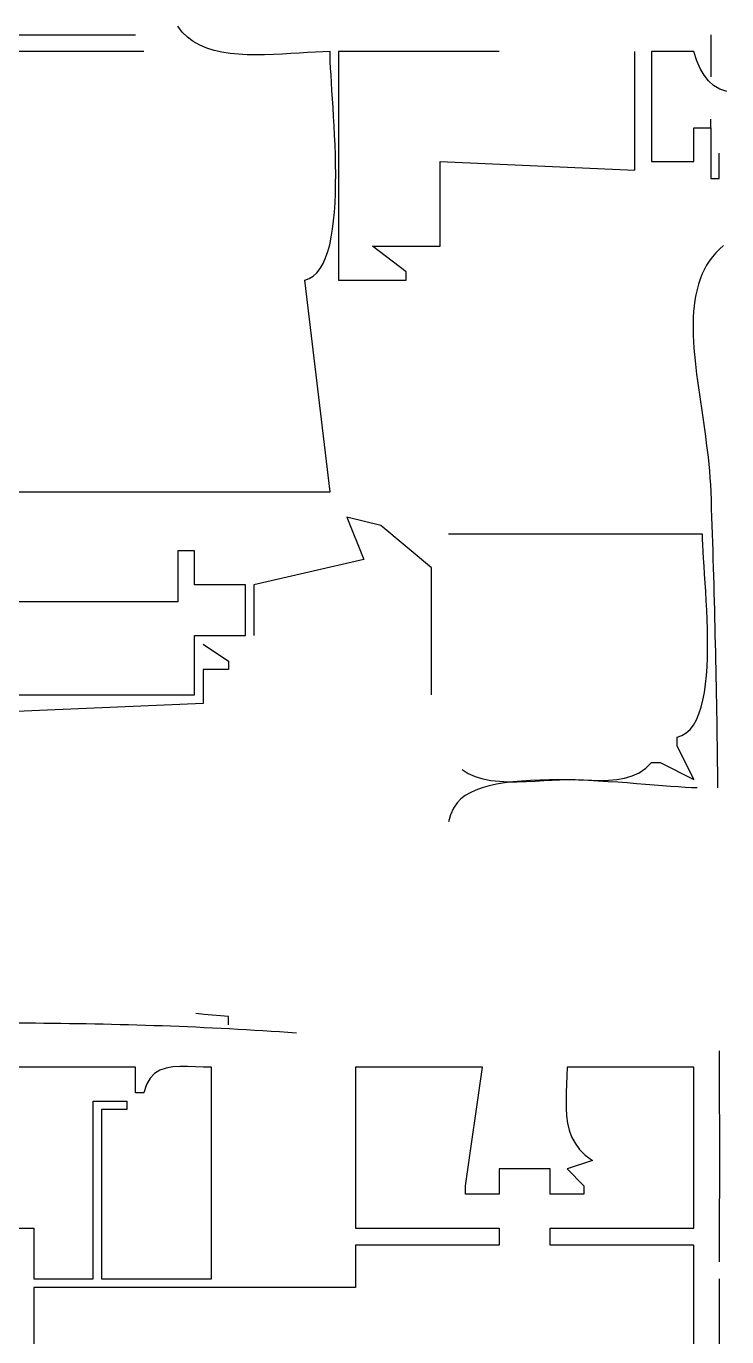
# Model space of a CAD drawing. Header units: metres. Extents: x 249 to 997, y 92 to 756.
# Drawn here: x 667.1 to 749.9, y 313.2 to 468 of the extents above; entities that cross this region are included whole.
import ezdxf

# ---------------------------------------------------------------- set-up
doc = ezdxf.new("R2010")
doc.units = ezdxf.units.M

msp = doc.modelspace()

# ---------------------------------------------------------------- linework, layer by layer
for p, q in [((685.5305, 467.302), (685, 468)), ((651, 467), (680, 467)), ((686.1455, 466.7021), (685.5305, 467.302)), ((686.8375, 466.1936), (686.1455, 466.7021)), ((687.5987, 465.7698), (686.8375, 466.1936)), ((748, 467), (748, 462)), ((681, 465), (652, 465)), ((688.4217, 465.4239), (687.5987, 465.7698)), ((689.2987, 465.1491), (688.4217, 465.4239)), ((690.2222, 464.9387), (689.2987, 465.1491)), ((691.1846, 464.786), (690.2222, 464.9387)), ((692.1783, 464.6843), (691.1846, 464.786)), ((693.1957, 464.6267), (692.1783, 464.6843)), ((694.2292, 464.6067), (693.1957, 464.6267)), ((695.2711, 464.6173), (694.2292, 464.6067)), ((696.3139, 464.652), (695.2711, 464.6173)), ((697.3501, 464.7039), (696.3139, 464.652)), ((698.3719, 464.7663), (697.3501, 464.7039)), ((699.3717, 464.8324), (698.3719, 464.7663)), ((700.3421, 464.8956), (699.3717, 464.8324)), ((701.2753, 464.9491), (700.3421, 464.8956)), ((702.1638, 464.9861), (701.2753, 464.9491)), ((703, 465), (702.1638, 464.9861)), ((703.0082, 464.4295), (703, 465)), ((723, 465), (704, 465)), ((704, 465), (704, 438)), ((739, 451), (739, 465)), ((746, 465), (741, 465)), ((741, 465), (741, 452)), ((746.3503, 463.926), (746, 465)), ((703.0315, 463.7728), (703.0082, 464.4295)), ((703.0675, 463.0367), (703.0315, 463.7728)), ((703.114, 462.228), (703.0675, 463.0367)), ((746.7413, 462.9938), (746.3503, 463.926)), ((747.1895, 462.198), (746.7413, 462.9938)), ((703.1686, 461.3536), (703.114, 462.228)), ((747.7113, 461.5336), (747.1895, 462.198)), ((748.3231, 460.9953), (747.7113, 461.5336)), ((703.2291, 460.4204), (703.1686, 461.3536)), ((703.2933, 459.4352), (703.2291, 460.4204)), ((749.0414, 460.578), (748.3231, 460.9953)), ((749.8827, 460.2765), (749.0414, 460.578)), ((703.3588, 458.4048), (703.2933, 459.4352)), ((703.4234, 457.3361), (703.3588, 458.4048)), ((703.4848, 456.2359), (703.4234, 457.3361)), ((748, 456), (748, 457)), ((703.5407, 455.1112), (703.4848, 456.2359)), ((746, 452), (746, 456)), ((746, 456), (748, 456)), ((748, 456), (748, 450)), ((703.5888, 453.9687), (703.5407, 455.1112)), ((703.6269, 452.8153), (703.5888, 453.9687)), ((703.6527, 451.6578), (703.6269, 452.8153)), ((749, 450), (749, 453)), ((703.6639, 450.5032), (703.6527, 451.6578)), ((716, 442), (716, 452)), ((716, 452), (739, 451)), ((741, 452), (746, 452)), ((703.6334, 448.2297), (703.6582, 449.3582)), ((703.6582, 449.3582), (703.6639, 450.5032)), ((748, 450), (749, 450)), ((703.5871, 447.1245), (703.6334, 448.2297)), ((703.4212, 445.0117), (703.5171, 446.0496)), ((703.5171, 446.0496), (703.5871, 447.1245)), ((703.297, 444.0177), (703.4212, 445.0117)), ((702.9547, 442.1889), (703.1423, 443.0745)), ((703.1423, 443.0745), (703.297, 444.0177)), ((702.4721, 440.6179), (702.7321, 441.3677)), ((702.7321, 441.3677), (702.9547, 442.1889)), ((712, 439), (708, 442)), ((708, 442), (716, 442)), ((749.0139, 441.6548), (748.5772, 441.2126)), ((749.4909, 442.073), (749.0139, 441.6548)), ((701.8309, 439.3595), (702.1725, 439.9462)), ((702.1725, 439.9462), (702.4721, 440.6179)), ((747.4947, 439.7496), (747.2051, 439.2188)), ((747.819, 440.2593), (747.4947, 439.7496)), ((748.1793, 440.7472), (747.819, 440.2593)), ((748.5772, 441.2126), (748.1793, 440.7472)), ((700.532, 438.1781), (701.0129, 438.4686)), ((701.0129, 438.4686), (701.4452, 438.8647)), ((701.4452, 438.8647), (701.8309, 439.3595)), ((712, 438), (712, 439)), ((746.9488, 438.6677), (746.7244, 438.0969)), ((747.2051, 439.2188), (746.9488, 438.6677)), ((700, 438), (700.532, 438.1781)), ((703, 413), (700, 438)), ((704, 438), (712, 438)), ((746.3654, 436.8995), (746.2281, 436.2743)), ((746.5303, 437.5073), (746.3654, 436.8995)), ((746.7244, 438.0969), (746.5303, 437.5073)), ((746.117, 435.6323), (746.0307, 434.9744)), ((746.2281, 436.2743), (746.117, 435.6323)), ((745.927, 433.6134), (745.9068, 432.9118)), ((745.9678, 434.3011), (745.927, 433.6134)), ((746.0307, 434.9744), (745.9678, 434.3011)), ((745.9068, 432.9118), (745.9057, 432.1971)), ((745.9057, 432.1971), (745.9225, 431.47)), ((745.9225, 431.47), (745.9556, 430.7312)), ((745.9556, 430.7312), (746.0037, 429.9816)), ((746.0037, 429.9816), (746.0654, 429.2217)), ((746.0654, 429.2217), (746.1392, 428.4524)), ((746.1392, 428.4524), (746.2238, 427.6742)), ((746.2238, 427.6742), (746.3177, 426.8881)), ((746.3177, 426.8881), (746.4196, 426.0947)), ((746.4196, 426.0947), (746.528, 425.2946)), ((746.528, 425.2946), (746.6416, 424.4887)), ((746.6416, 424.4887), (746.7588, 423.6777)), ((746.7588, 423.6777), (746.8784, 422.8622)), ((746.8784, 422.8622), (746.9989, 422.0431)), ((746.9989, 422.0431), (747.1188, 421.221)), ((747.1188, 421.221), (747.2369, 420.3966)), ((747.2369, 420.3966), (747.3517, 419.5708)), ((747.3517, 419.5708), (747.4617, 418.7441)), ((747.4617, 418.7441), (747.5656, 417.9174)), ((747.5656, 417.9174), (747.6619, 417.0913)), ((747.6619, 417.0913), (747.7494, 416.2666)), ((747.7494, 416.2666), (747.8264, 415.444)), ((747.8264, 415.444), (747.8917, 414.6242)), ((747.8917, 414.6242), (747.9439, 413.808)), ((747.9439, 413.808), (747.9815, 412.9961)), ((640, 413), (703, 413)), ((747.9815, 412.9961), (748.0177, 412.0002)), ((748.0177, 412.0002), (748.0531, 411.004)), ((748.0531, 411.004), (748.0876, 410.0075)), ((705, 410), (707, 405)), ((709, 409), (705, 410)), ((715, 404), (709, 409)), ((748.0876, 410.0075), (748.1213, 409.0108)), ((748.1213, 409.0108), (748.1541, 408.0139)), ((747, 408), (717, 408)), ((747.0095, 407.4013), (747, 408)), ((747.0363, 406.7149), (747.0095, 407.4013)), ((748.1541, 408.0139), (748.1861, 407.0166)), ((687, 406), (685, 406)), ((685, 406), (685, 400)), ((687, 402), (687, 406)), ((747.0774, 405.9489), (747.0363, 406.7149)), ((747.1296, 405.111), (747.0774, 405.9489)), ((748.1861, 407.0166), (748.2173, 406.0191)), ((748.2173, 406.0191), (748.2477, 405.0214)), ((707, 405), (694, 402)), ((747.1901, 404.2092), (747.1296, 405.111)), ((747.2559, 403.2513), (747.1901, 404.2092)), ((748.2477, 405.0214), (748.2774, 404.0234)), ((715, 389), (715, 404)), ((747.324, 402.2454), (747.2559, 403.2513)), ((748.2774, 404.0234), (748.3062, 403.0252)), ((748.3062, 403.0252), (748.3343, 402.0268)), ((693, 402), (687, 402)), ((693, 396), (693, 402)), ((694, 402), (694, 396)), ((747.3913, 401.1992), (747.324, 402.2454)), ((747.455, 400.1207), (747.3913, 401.1992)), ((748.3343, 402.0268), (748.3616, 401.0282)), ((685, 400), (663, 400)), ((747.5121, 399.0178), (747.455, 400.1207)), ((748.3616, 401.0282), (748.3881, 400.0293)), ((748.3881, 400.0293), (748.4139, 399.0303)), ((747.5595, 397.8984), (747.5121, 399.0178)), ((748.4139, 399.0303), (748.439, 398.031)), ((748.439, 398.031), (748.4634, 397.0316)), ((747.5942, 396.7703), (747.5595, 397.8984)), ((747.6134, 395.6416), (747.5942, 396.7703)), ((748.4634, 397.0316), (748.4871, 396.0319)), ((687, 389), (687, 396)), ((687, 396), (693, 396)), ((688, 395), (691, 393)), ((747.614, 394.5201), (747.6134, 395.6416)), ((748.4871, 396.0319), (748.51, 395.0321)), ((748.51, 395.0321), (748.5323, 394.0321)), ((747.5474, 392.3302), (747.593, 393.4137)), ((747.593, 393.4137), (747.614, 394.5201)), ((748.5323, 394.0321), (748.5539, 393.032)), ((691, 392), (688, 392)), ((688, 392), (688, 388)), ((691, 393), (691, 392)), ((747.4743, 391.2777), (747.5474, 392.3302)), ((748.5539, 393.032), (748.5748, 392.0317)), ((748.5748, 392.0317), (748.5951, 391.0312)), ((747.2336, 389.297), (747.3707, 390.264)), ((747.3707, 390.264), (747.4743, 391.2777)), ((748.5951, 391.0312), (748.6147, 390.0306)), ((666, 389), (687, 389)), ((747.06, 388.3846), (747.2336, 389.297)), ((748.6147, 390.0306), (748.6337, 389.0299)), ((748.6337, 389.0299), (748.6521, 388.029)), ((688, 388), (665, 387)), ((746.5915, 386.7553), (746.847, 387.5348)), ((746.847, 387.5348), (747.06, 388.3846)), ((748.6521, 388.029), (748.6698, 387.028)), ((745.9412, 385.4393), (746.2905, 386.0542)), ((746.2905, 386.0542), (746.5915, 386.7553)), ((748.6698, 387.028), (748.687, 386.0268)), ((748.687, 386.0268), (748.7035, 385.0256)), ((744, 384), (744.5728, 384.1909)), ((744, 383), (744, 384)), ((744.5728, 384.1909), (745.0853, 384.4997)), ((745.0853, 384.4997), (745.5404, 384.9185)), ((745.5404, 384.9185), (745.9412, 385.4393)), ((748.7035, 385.0256), (748.7195, 384.0243)), ((748.7195, 384.0243), (748.7349, 383.0228)), ((746, 379), (744, 383)), ((748.7349, 383.0228), (748.7497, 382.0212)), ((740.2975, 380.3253), (741, 381)), ((741, 381), (742, 381)), ((742, 381), (746, 379)), ((748.7497, 382.0212), (748.764, 381.0196)), ((748.764, 381.0196), (748.7777, 380.0179)), ((718.6033, 380.179), (719.3229, 379.7099)), ((719.3229, 379.7099), (720.1399, 379.3489)), ((737.8067, 379.168), (738.6912, 379.429)), ((738.6912, 379.429), (739.5247, 379.8082)), ((739.5247, 379.8082), (740.2975, 380.3253)), ((748.7777, 380.0179), (748.7909, 379.0161)), ((720.1399, 379.3489), (721.0384, 379.0837)), ((720.9873, 378.0186), (720.2389, 377.7517)), ((721.8023, 378.2473), (720.9873, 378.0186)), ((721.0384, 379.0837), (722.0025, 378.902)), ((722.6783, 378.44), (721.8023, 378.2473)), ((722.0025, 378.902), (723.0162, 378.7916)), ((723.6095, 378.5988), (722.6783, 378.44)), ((723.0162, 378.7916), (724.0636, 378.7401)), ((724.59, 378.726), (723.6095, 378.5988)), ((724.0636, 378.7401), (725.1287, 378.7354)), ((725.6142, 378.8239), (724.59, 378.726)), ((725.1287, 378.7354), (726.1957, 378.765)), ((726.6763, 378.8945), (725.6142, 378.8239)), ((726.1957, 378.765), (727.2485, 378.8168)), ((727.7705, 378.9402), (726.6763, 378.8945)), ((727.2485, 378.8168), (728.2713, 378.8785)), ((728.8911, 378.9631), (727.7705, 378.9402)), ((728.2713, 378.8785), (729.2481, 378.9377)), ((730.0322, 378.9655), (728.8911, 378.9631)), ((729.2481, 378.9377), (730.1629, 378.9823)), ((731.1882, 378.9494), (730.0322, 378.9655)), ((730.1629, 378.9823), (731, 379)), ((731, 379), (731.9705, 378.9838)), ((732.3533, 378.9173), (731.1882, 378.9494)), ((731.9705, 378.9838), (732.9578, 378.9482)), ((733.5217, 378.8712), (732.3533, 378.9173)), ((732.9578, 378.9482), (733.9522, 378.913)), ((734.6876, 378.8134), (733.5217, 378.8712)), ((733.9522, 378.913), (734.944, 378.8977)), ((735.8453, 378.7461), (734.6876, 378.8134)), ((734.944, 378.8977), (735.9234, 378.922)), ((736.9891, 378.6715), (735.8453, 378.7461)), ((735.9234, 378.922), (736.8809, 379.0055)), ((736.8809, 379.0055), (737.8067, 379.168)), ((738.1131, 378.5917), (736.9891, 378.6715)), ((739.2116, 378.5091), (738.1131, 378.5917)), ((740.2788, 378.4258), (739.2116, 378.5091)), ((741.309, 378.344), (740.2788, 378.4258)), ((742.2965, 378.266), (741.309, 378.344)), ((743.2354, 378.1939), (742.2965, 378.266)), ((744.1199, 378.13), (743.2354, 378.1939)), ((744.9445, 378.0764), (744.1199, 378.13)), ((745.7031, 378.0354), (744.9445, 378.0764)), ((746.3902, 378.0092), (745.7031, 378.0354)), ((748.7909, 379.0161), (748.8036, 378.0142)), ((718.0277, 376.2577), (717.5922, 375.6049)), ((718.4516, 376.6996), (718.0277, 376.2577)), ((718.9653, 377.0944), (718.4516, 376.6996)), ((719.563, 377.4444), (718.9653, 377.0944)), ((720.2389, 377.7517), (719.563, 377.4444)), ((717.245, 374.848), (716.9777, 374.0008)), ((717.5922, 375.6049), (717.245, 374.848)), ((666.185, 350.2557), (667.187, 350.2494)), ((667.187, 350.2494), (668.1887, 350.2416)), ((668.1887, 350.2416), (669.19, 350.2324)), ((669.19, 350.2324), (670.1909, 350.2215)), ((670.1909, 350.2215), (671.1915, 350.2091)), ((671.1915, 350.2091), (672.1918, 350.195)), ((672.1918, 350.195), (673.1916, 350.1793)), ((673.1916, 350.1793), (674.1911, 350.1619)), ((674.1911, 350.1619), (675.1901, 350.1427)), ((675.1901, 350.1427), (676.1887, 350.1218)), ((676.1887, 350.1218), (677.1869, 350.0991)), ((677.1869, 350.0991), (678.1847, 350.0745)), ((678.1847, 350.0745), (679.182, 350.0481)), ((679.182, 350.0481), (680.1788, 350.0198)), ((680.1788, 350.0198), (681.1752, 349.9895)), ((681.1752, 349.9895), (682.171, 349.9573)), ((682.171, 349.9573), (683.1664, 349.923)), ((688.1186, 351.2534), (687.1545, 351.3461)), ((689.0809, 351.1648), (688.1186, 351.2534)), ((690.0414, 351.0803), (689.0809, 351.1648)), ((691, 351), (690.0414, 351.0803)), ((691, 350), (691, 351)), ((683.1664, 349.923), (684.1613, 349.8867)), ((684.1613, 349.8867), (685.1556, 349.8483)), ((685.1556, 349.8483), (686.1494, 349.8079)), ((686.1494, 349.8079), (687.1427, 349.7652)), ((687.1427, 349.7652), (688.1353, 349.7204)), ((688.1353, 349.7204), (689.1275, 349.6734)), ((689.1275, 349.6734), (690.119, 349.6241)), ((690.119, 349.6241), (691.11, 349.5726)), ((691.11, 349.5726), (692.1003, 349.5187)), ((692.1003, 349.5187), (693.0901, 349.4624)), ((693.0901, 349.4624), (694.0792, 349.4038)), ((694.0792, 349.4038), (695.0676, 349.3428)), ((695.0676, 349.3428), (696.0554, 349.2793)), ((696.0554, 349.2793), (697.0426, 349.2133)), ((697.0426, 349.2133), (698.0291, 349.1447)), ((698.0291, 349.1447), (699.0149, 349.0736)), ((748.9943, 346.9577), (748.9957, 345.957)), ((748.9957, 345.957), (748.997, 344.9565)), ((680, 345), (664, 345)), ((680, 342), (680, 345)), ((682.2605, 344.2731), (681.7243, 343.7173)), ((682.8953, 344.6629), (682.2605, 344.2731)), ((683.6157, 344.9136), (682.8953, 344.6629)), ((684.4084, 345.0519), (683.6157, 344.9136)), ((685.2605, 345.1049), (684.4084, 345.0519)), ((686.1588, 345.0993), (685.2605, 345.1049)), ((687.0902, 345.062), (686.1588, 345.0993)), ((688.0416, 345.0199), (687.0902, 345.062)), ((689, 345), (688.0416, 345.0199)), ((689, 320), (689, 345)), ((706, 345), (706, 326)), ((721, 345), (706, 345)), ((719, 331), (721, 345)), ((730.9847, 343.988), (730.9499, 342.9957)), ((731, 345), (730.9847, 343.988)), ((746, 345), (731, 345)), ((746, 326), (746, 345)), ((748.997, 344.9565), (748.998, 343.9562)), ((748.998, 343.9562), (748.999, 342.956)), ((681.2997, 342.9685), (681, 342)), ((681.7243, 343.7173), (681.2997, 342.9685)), ((730.9499, 342.9957), (730.9122, 342.0252)), ((748.999, 342.956), (748.9998, 341.956)), ((675, 320), (675, 341)), ((675, 341), (679, 341)), ((679, 341), (679, 340)), ((681, 342), (680, 342)), ((730.9122, 342.0252), (730.8879, 341.0787)), ((730.8879, 341.0787), (730.8936, 340.1583)), ((748.9998, 341.956), (749.0004, 340.9561)), ((749.0004, 340.9561), (749.0009, 339.9564)), ((679, 340), (676, 340)), ((676, 340), (676, 320)), ((730.8936, 340.1583), (730.9459, 339.2663)), ((730.9459, 339.2663), (731.0611, 338.4048)), ((749.0009, 339.9564), (749.0013, 338.9569)), ((731.0611, 338.4048), (731.2559, 337.5761)), ((731.2559, 337.5761), (731.5467, 336.7823)), ((749.0013, 338.9569), (749.0016, 337.9576)), ((749.0016, 337.9576), (749.0018, 336.9585)), ((731.5467, 336.7823), (731.9499, 336.0255)), ((731.9499, 336.0255), (732.4823, 335.3081)), ((749.0018, 336.9585), (749.0019, 335.9596)), ((732.4823, 335.3081), (733.1601, 334.6322)), ((733.1601, 334.6322), (734, 334)), ((749.0019, 335.9596), (749.0019, 334.9609)), ((749.0019, 334.9609), (749.0019, 333.9625)), ((729, 333), (723, 333)), ((723, 333), (723, 330)), ((729, 330), (729, 333)), ((734, 334), (731, 333)), ((731, 333), (733, 331)), ((749.0018, 332.9642), (749.0016, 331.9662)), ((749.0019, 333.9625), (749.0018, 332.9642)), ((749.0016, 331.9662), (749.0014, 330.9684)), ((719, 330), (719, 331)), ((723, 330), (719, 330)), ((733, 330), (729, 330)), ((733, 331), (733, 330)), ((749.0012, 329.9708), (749.001, 328.9735)), ((749.0014, 330.9684), (749.0012, 329.9708)), ((749.001, 328.9735), (749.0008, 327.9765)), ((749.0006, 326.9797), (749.0004, 325.9832)), ((749.0008, 327.9765), (749.0006, 326.9797)), ((663, 326), (668, 326)), ((668, 326), (668, 320)), ((706, 326), (723, 326)), ((723, 326), (723, 324)), ((729, 324), (729, 326)), ((729, 326), (746, 326)), ((749.0004, 325.9832), (749.0002, 324.987)), ((723, 324), (706, 324)), ((706, 324), (706, 319)), ((746, 324), (729, 324)), ((746, 273), (746, 324)), ((749.0001, 323.991), (749, 322.9953)), ((749.0002, 324.987), (749.0001, 323.991)), ((749, 322.9953), (749, 322)), ((668, 320), (675, 320)), ((706, 319), (668, 319)), ((668, 319), (668, 192)), ((676, 320), (689, 320)), ((749, 320), (749, 239))]:
    msp.add_line(p, q)

doc.saveas('drawing.dxf')
